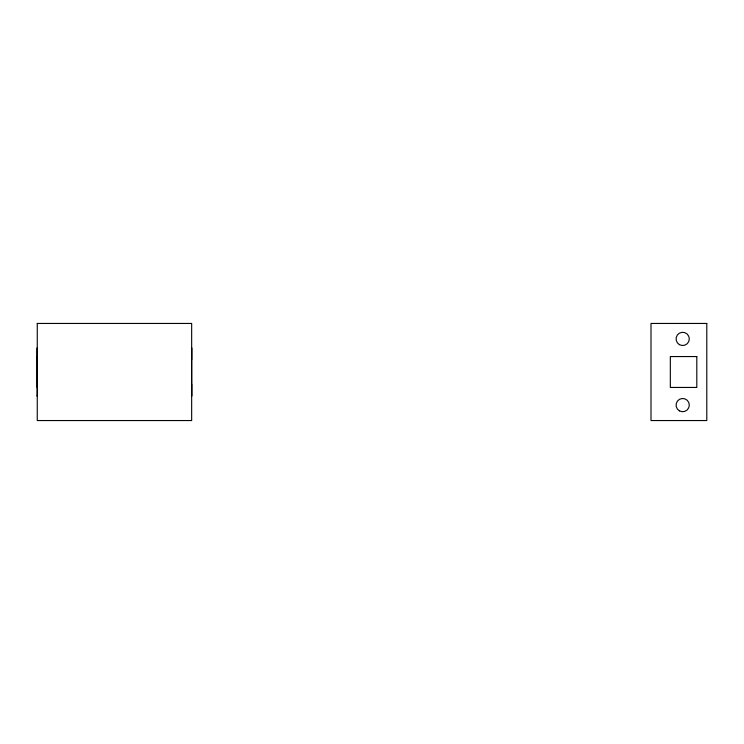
<?xml version="1.0" encoding="UTF-8"?>
<svg xmlns="http://www.w3.org/2000/svg" width="744" height="744" viewBox="0 0 744 744"><rect width="100%" height="100%" fill="white"/><g stroke="black" fill="none" stroke-linecap="round" stroke-linejoin="round"><path stroke-width="1.12" d="M37.246 359.891L37.256 347.755L37.265 396.301L37.265 395.473M37.265 323.454L37.256 420.546L191.664 420.546L191.664 323.454L37.246 323.454M191.673 384.137L191.673 396.273L191.664 347.727L191.654 359.863M37.2 356.553L37.2 387.447M706.8 323.454L651 323.454L651 420.546L706.8 420.546L706.8 323.454M696.812 356.553L670.325 356.553L670.325 387.447L696.812 387.447L696.812 356.553M679.374 344.63A6.622 6.622 0 0 0 689.307 338.901A6.622 6.622 0 0 0 679.374 333.173A6.622 6.622 0 0 0 679.374 344.63M679.374 410.837A6.622 6.622 0 0 0 689.307 405.099A6.622 6.622 0 0 0 679.374 399.37A6.622 6.622 0 0 0 679.374 410.837"/></g></svg>
